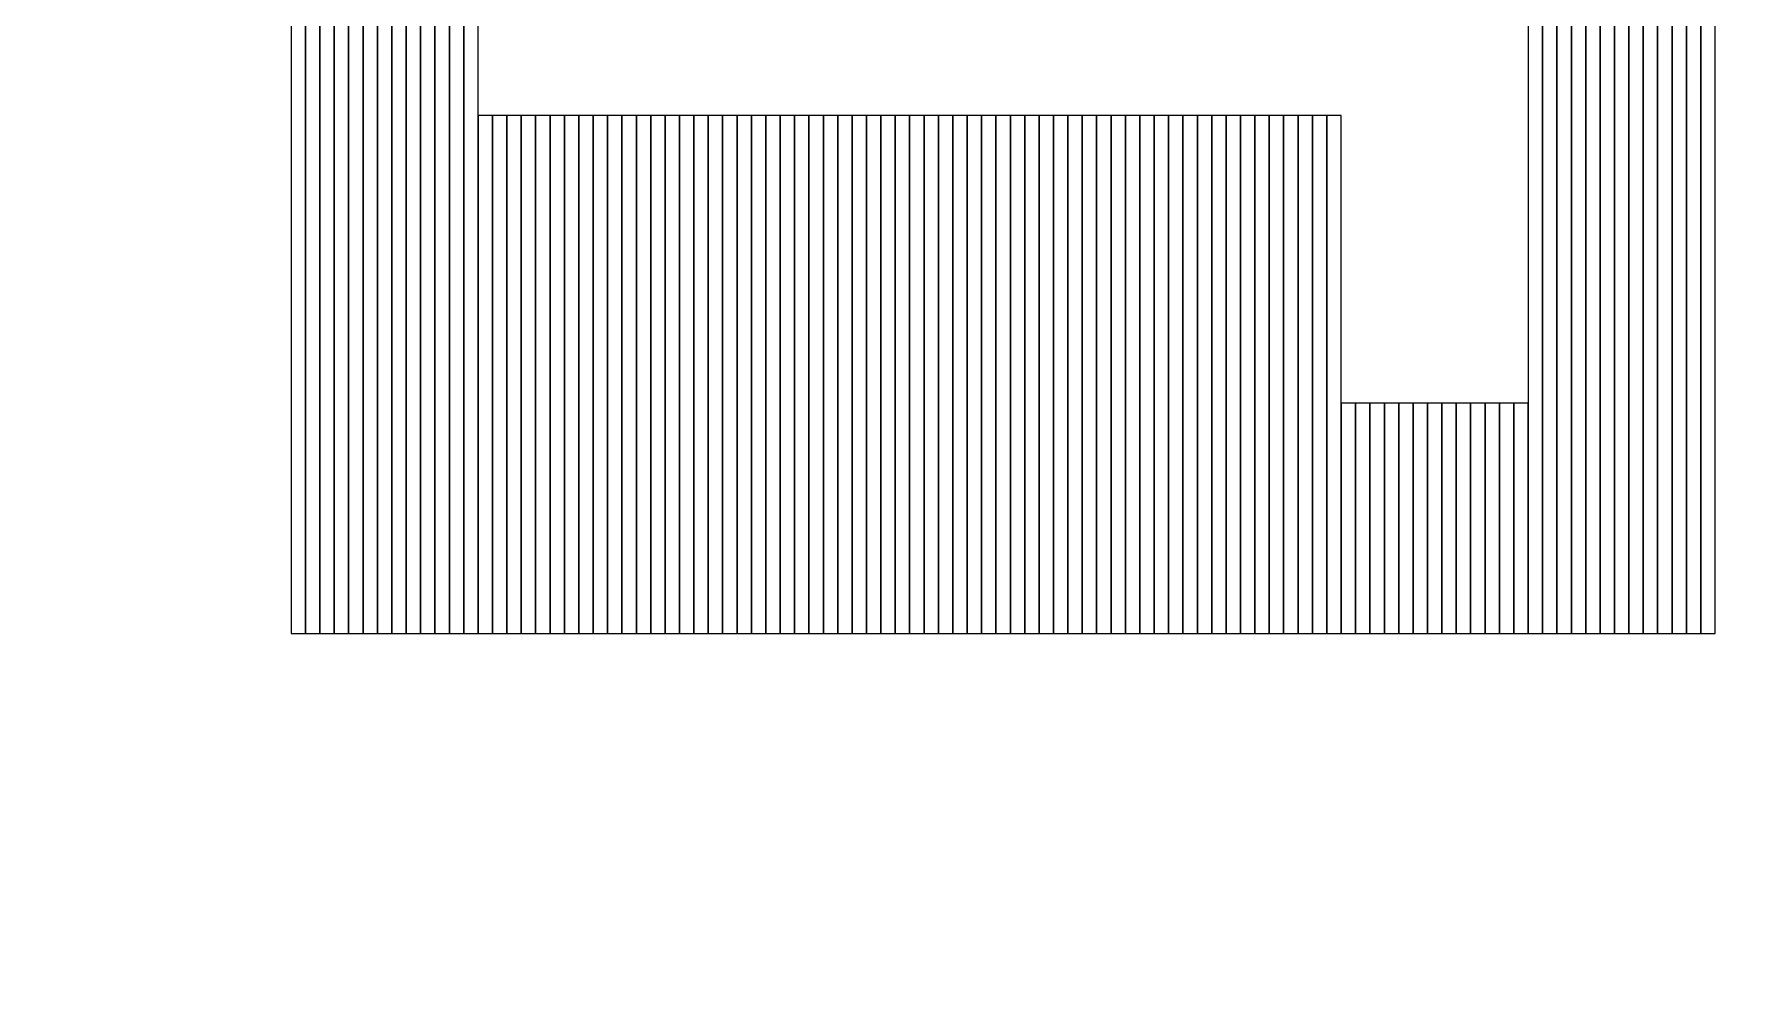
# Model space of a CAD drawing. Header units: millimetres. Extents: x -86 to 67, y -55 to 52.
# Drawn here: x 56.159 to 59.186, y 20.304 to 21.993 of the extents above; entities that cross this region are included whole.
import ezdxf

# ---------------------------------------------------------------- set-up
doc = ezdxf.new("R2010")
doc.units = ezdxf.units.MM
doc.header["$MEASUREMENT"] = 0
doc.layers.add('BG_OUTLINE', color=7, linetype='Continuous')
doc.layers.add('MA_PEN3', color=7, linetype='Continuous')

msp = doc.modelspace()

# ---------------------------------------------------------------- linework, layer by layer
at = {"layer": 'BG_OUTLINE', "color": 3, "lineweight": 9}
msp.add_open_spline([(-60.0926, 34.7331), (-60.0926, 34.7331), (63.7724, 34.7331), (63.7724, 34.7331), (63.7724, 34.7331), (64.585, 34.7336), (65.3646, 34.4113), (65.9396, 33.837), (65.9396, 33.837), (66.5146, 33.2627), (66.8379, 32.4797), (66.8384, 31.667), (66.8384, 31.667), (66.8384, 31.667), (66.8412, -52.28), (66.8412, -52.28), (66.8412, -52.28), (66.8412, -52.28), (66.8384, -52.1933), (66.8384, -52.1933), (66.8384, -52.1933), (66.8389, -53.006), (66.5166, -53.7856), (65.9424, -54.3606), (65.9424, -54.3606), (65.3681, -54.9356), (64.585, -55.2589), (63.7724, -55.2594), (63.7724, -55.2594), (63.7724, -55.2594), (-60.1869, -55.2594), (-60.1869, -55.2594), (-60.1869, -55.2594), (-60.1869, -55.2594), (-60.0853, -55.2518), (-60.0853, -55.2518), (-60.0853, -55.2518), (-60.8979, -55.2523), (-61.6775, -54.9299), (-62.2525, -54.3557), (-62.2525, -54.3557), (-62.8275, -53.7814), (-63.1508, -52.9984), (-63.1513, -52.1857), (-63.1513, -52.1857), (-63.1513, -52.1857), (-63.1587, 31.667), (-63.1587, 31.667), (-63.1587, 31.667), (-63.1592, 32.4797), (-62.8369, 33.2593), (-62.2626, 33.8343), (-62.2626, 33.8343), (-61.6883, 34.4093), (-60.9053, 34.7326), (-60.0926, 34.7331)], degree=3, knots=[0, 0, 0, 0, 0.071429, 0.071429, 0.071429, 0.071429, 0.142857, 0.142857, 0.142857, 0.142857, 0.214286, 0.214286, 0.214286, 0.214286, 0.285714, 0.285714, 0.285714, 0.285714, 0.357143, 0.357143, 0.357143, 0.357143, 0.428571, 0.428571, 0.428571, 0.428571, 0.5, 0.5, 0.5, 0.5, 0.571429, 0.571429, 0.571429, 0.571429, 0.642857, 0.642857, 0.642857, 0.642857, 0.714286, 0.714286, 0.714286, 0.714286, 0.785714, 0.785714, 0.785714, 0.785714, 0.857143, 0.857143, 0.857143, 0.857143, 0.928571, 0.928571, 0.928571, 0.928571, 1, 1, 1, 1], dxfattribs=at)
at = {"layer": 'MA_PEN3', "color": 5, "lineweight": 9}
for points in [[(56.6124, 34.3213), (56.6124, 34.3213), (56.6378, 34.3213), (56.6378, 34.3213), (56.6378, 34.3213), (56.6378, 34.3213), (56.6378, 20.9355), (56.6378, 20.9355), (56.6378, 20.9355), (56.6378, 20.9355), (56.6124, 20.9355), (56.6124, 20.9355), (56.6124, 20.9355), (56.6124, 20.9355), (56.6124, 34.3213), (56.6124, 34.3213)], [(56.6378, 34.3213), (56.6378, 34.3213), (56.6632, 34.3213), (56.6632, 34.3213), (56.6632, 34.3213), (56.6632, 34.3213), (56.6632, 20.9355), (56.6632, 20.9355), (56.6632, 20.9355), (56.6632, 20.9355), (56.6378, 20.9355), (56.6378, 20.9355), (56.6378, 20.9355), (56.6378, 20.9355), (56.6378, 34.3213), (56.6378, 34.3213)], [(56.6632, 34.3213), (56.6632, 34.3213), (56.6886, 34.3213), (56.6886, 34.3213), (56.6886, 34.3213), (56.6886, 34.3213), (56.6886, 20.9355), (56.6886, 20.9355), (56.6886, 20.9355), (56.6886, 20.9355), (56.6632, 20.9355), (56.6632, 20.9355), (56.6632, 20.9355), (56.6632, 20.9355), (56.6632, 34.3213), (56.6632, 34.3213)], [(56.6886, 34.3213), (56.6886, 34.3213), (56.714, 34.3213), (56.714, 34.3213), (56.714, 34.3213), (56.714, 34.3213), (56.714, 20.9355), (56.714, 20.9355), (56.714, 20.9355), (56.714, 20.9355), (56.6886, 20.9355), (56.6886, 20.9355), (56.6886, 20.9355), (56.6886, 20.9355), (56.6886, 34.3213), (56.6886, 34.3213)], [(56.714, 34.3213), (56.714, 34.3213), (56.7394, 34.3213), (56.7394, 34.3213), (56.7394, 34.3213), (56.7394, 34.3213), (56.7394, 20.9355), (56.7394, 20.9355), (56.7394, 20.9355), (56.7394, 20.9355), (56.714, 20.9355), (56.714, 20.9355), (56.714, 20.9355), (56.714, 20.9355), (56.714, 34.3213), (56.714, 34.3213)], [(56.7394, 34.3213), (56.7394, 34.3213), (56.7648, 34.3213), (56.7648, 34.3213), (56.7648, 34.3213), (56.7648, 34.3213), (56.7648, 20.9355), (56.7648, 20.9355), (56.7648, 20.9355), (56.7648, 20.9355), (56.7394, 20.9355), (56.7394, 20.9355), (56.7394, 20.9355), (56.7394, 20.9355), (56.7394, 34.3213), (56.7394, 34.3213)], [(56.7648, 34.3213), (56.7648, 34.3213), (56.7902, 34.3213), (56.7902, 34.3213), (56.7902, 34.3213), (56.7902, 34.3213), (56.7902, 20.9355), (56.7902, 20.9355), (56.7902, 20.9355), (56.7902, 20.9355), (56.7648, 20.9355), (56.7648, 20.9355), (56.7648, 20.9355), (56.7648, 20.9355), (56.7648, 34.3213), (56.7648, 34.3213)], [(56.7902, 34.3213), (56.7902, 34.3213), (56.8156, 34.3213), (56.8156, 34.3213), (56.8156, 34.3213), (56.8156, 34.3213), (56.8156, 20.9355), (56.8156, 20.9355), (56.8156, 20.9355), (56.8156, 20.9355), (56.7902, 20.9355), (56.7902, 20.9355), (56.7902, 20.9355), (56.7902, 20.9355), (56.7902, 34.3213), (56.7902, 34.3213)], [(56.8156, 34.3213), (56.8156, 34.3213), (56.841, 34.3213), (56.841, 34.3213), (56.841, 34.3213), (56.841, 34.3213), (56.841, 20.9355), (56.841, 20.9355), (56.841, 20.9355), (56.841, 20.9355), (56.8156, 20.9355), (56.8156, 20.9355), (56.8156, 20.9355), (56.8156, 20.9355), (56.8156, 34.3213), (56.8156, 34.3213)], [(56.841, 34.3213), (56.841, 34.3213), (56.8664, 34.3213), (56.8664, 34.3213), (56.8664, 34.3213), (56.8664, 34.3213), (56.8664, 20.9355), (56.8664, 20.9355), (56.8664, 20.9355), (56.8664, 20.9355), (56.841, 20.9355), (56.841, 20.9355), (56.841, 20.9355), (56.841, 20.9355), (56.841, 34.3213), (56.841, 34.3213)], [(56.8664, 34.3213), (56.8664, 34.3213), (56.8918, 34.3213), (56.8918, 34.3213), (56.8918, 34.3213), (56.8918, 34.3213), (56.8918, 20.9355), (56.8918, 20.9355), (56.8918, 20.9355), (56.8918, 20.9355), (56.8664, 20.9355), (56.8664, 20.9355), (56.8664, 20.9355), (56.8664, 20.9355), (56.8664, 34.3213), (56.8664, 34.3213)], [(56.8918, 34.3213), (56.8918, 34.3213), (56.9172, 34.3213), (56.9172, 34.3213), (56.9172, 34.3213), (56.9172, 34.3213), (56.9172, 20.9355), (56.9172, 20.9355), (56.9172, 20.9355), (56.9172, 20.9355), (56.8918, 20.9355), (56.8918, 20.9355), (56.8918, 20.9355), (56.8918, 20.9355), (56.8918, 34.3213), (56.8918, 34.3213)], [(56.9172, 34.3213), (56.9172, 34.3213), (56.9426, 34.3213), (56.9426, 34.3213), (56.9426, 34.3213), (56.9426, 34.3213), (56.9426, 20.9355), (56.9426, 20.9355), (56.9426, 20.9355), (56.9426, 20.9355), (56.9172, 20.9355), (56.9172, 20.9355), (56.9172, 20.9355), (56.9172, 20.9355), (56.9172, 34.3213), (56.9172, 34.3213)], [(58.7968, 34.3213), (58.7968, 34.3213), (58.8222, 34.3213), (58.8222, 34.3213), (58.8222, 34.3213), (58.8222, 34.3213), (58.8222, 20.9355), (58.8222, 20.9355), (58.8222, 20.9355), (58.8222, 20.9355), (58.7968, 20.9355), (58.7968, 20.9355), (58.7968, 20.9355), (58.7968, 20.9355), (58.7968, 34.3213), (58.7968, 34.3213)], [(58.8222, 34.3213), (58.8222, 34.3213), (58.8476, 34.3213), (58.8476, 34.3213), (58.8476, 34.3213), (58.8476, 34.3213), (58.8476, 20.9355), (58.8476, 20.9355), (58.8476, 20.9355), (58.8476, 20.9355), (58.8222, 20.9355), (58.8222, 20.9355), (58.8222, 20.9355), (58.8222, 20.9355), (58.8222, 34.3213), (58.8222, 34.3213)], [(58.8476, 34.3213), (58.8476, 34.3213), (58.873, 34.3213), (58.873, 34.3213), (58.873, 34.3213), (58.873, 34.3213), (58.873, 20.9355), (58.873, 20.9355), (58.873, 20.9355), (58.873, 20.9355), (58.8476, 20.9355), (58.8476, 20.9355), (58.8476, 20.9355), (58.8476, 20.9355), (58.8476, 34.3213), (58.8476, 34.3213)], [(58.873, 34.3213), (58.873, 34.3213), (58.8984, 34.3213), (58.8984, 34.3213), (58.8984, 34.3213), (58.8984, 34.3213), (58.8984, 20.9355), (58.8984, 20.9355), (58.8984, 20.9355), (58.8984, 20.9355), (58.873, 20.9355), (58.873, 20.9355), (58.873, 20.9355), (58.873, 20.9355), (58.873, 34.3213), (58.873, 34.3213)], [(58.8984, 34.3213), (58.8984, 34.3213), (58.9238, 34.3213), (58.9238, 34.3213), (58.9238, 34.3213), (58.9238, 34.3213), (58.9238, 20.9355), (58.9238, 20.9355), (58.9238, 20.9355), (58.9238, 20.9355), (58.8984, 20.9355), (58.8984, 20.9355), (58.8984, 20.9355), (58.8984, 20.9355), (58.8984, 34.3213), (58.8984, 34.3213)], [(58.9238, 34.3213), (58.9238, 34.3213), (58.9492, 34.3213), (58.9492, 34.3213), (58.9492, 34.3213), (58.9492, 34.3213), (58.9492, 20.9355), (58.9492, 20.9355), (58.9492, 20.9355), (58.9492, 20.9355), (58.9238, 20.9355), (58.9238, 20.9355), (58.9238, 20.9355), (58.9238, 20.9355), (58.9238, 34.3213), (58.9238, 34.3213)], [(58.9492, 34.3213), (58.9492, 34.3213), (58.9746, 34.3213), (58.9746, 34.3213), (58.9746, 34.3213), (58.9746, 34.3213), (58.9746, 20.9355), (58.9746, 20.9355), (58.9746, 20.9355), (58.9746, 20.9355), (58.9492, 20.9355), (58.9492, 20.9355), (58.9492, 20.9355), (58.9492, 20.9355), (58.9492, 34.3213), (58.9492, 34.3213)], [(58.9746, 34.3213), (58.9746, 34.3213), (59, 34.3213), (59, 34.3213), (59, 34.3213), (59, 34.3213), (59, 20.9355), (59, 20.9355), (59, 20.9355), (59, 20.9355), (58.9746, 20.9355), (58.9746, 20.9355), (58.9746, 20.9355), (58.9746, 20.9355), (58.9746, 34.3213), (58.9746, 34.3213)], [(59, 34.3213), (59, 34.3213), (59.0254, 34.3213), (59.0254, 34.3213), (59.0254, 34.3213), (59.0254, 34.3213), (59.0254, 20.9355), (59.0254, 20.9355), (59.0254, 20.9355), (59.0254, 20.9355), (59, 20.9355), (59, 20.9355), (59, 20.9355), (59, 20.9355), (59, 34.3213), (59, 34.3213)], [(59.0254, 34.3213), (59.0254, 34.3213), (59.0508, 34.3213), (59.0508, 34.3213), (59.0508, 34.3213), (59.0508, 34.3213), (59.0508, 20.9355), (59.0508, 20.9355), (59.0508, 20.9355), (59.0508, 20.9355), (59.0254, 20.9355), (59.0254, 20.9355), (59.0254, 20.9355), (59.0254, 20.9355), (59.0254, 34.3213), (59.0254, 34.3213)], [(59.0508, 34.3213), (59.0508, 34.3213), (59.0762, 34.3213), (59.0762, 34.3213), (59.0762, 34.3213), (59.0762, 34.3213), (59.0762, 20.9355), (59.0762, 20.9355), (59.0762, 20.9355), (59.0762, 20.9355), (59.0508, 20.9355), (59.0508, 20.9355), (59.0508, 20.9355), (59.0508, 20.9355), (59.0508, 34.3213), (59.0508, 34.3213)], [(59.0762, 34.3213), (59.0762, 34.3213), (59.1016, 34.3213), (59.1016, 34.3213), (59.1016, 34.3213), (59.1016, 34.3213), (59.1016, 20.9355), (59.1016, 20.9355), (59.1016, 20.9355), (59.1016, 20.9355), (59.0762, 20.9355), (59.0762, 20.9355), (59.0762, 20.9355), (59.0762, 20.9355), (59.0762, 34.3213), (59.0762, 34.3213)], [(59.1016, 34.3213), (59.1016, 34.3213), (59.127, 34.3213), (59.127, 34.3213), (59.127, 34.3213), (59.127, 34.3213), (59.127, 20.9355), (59.127, 20.9355), (59.127, 20.9355), (59.127, 20.9355), (59.1016, 20.9355), (59.1016, 20.9355), (59.1016, 20.9355), (59.1016, 20.9355), (59.1016, 34.3213), (59.1016, 34.3213)], [(56.9426, 21.8499), (56.9426, 21.8499), (56.968, 21.8499), (56.968, 21.8499), (56.968, 21.8499), (56.968, 21.8499), (56.968, 20.9355), (56.968, 20.9355), (56.968, 20.9355), (56.968, 20.9355), (56.9426, 20.9355), (56.9426, 20.9355), (56.9426, 20.9355), (56.9426, 20.9355), (56.9426, 21.8499), (56.9426, 21.8499)], [(56.968, 21.8499), (56.968, 21.8499), (56.9934, 21.8499), (56.9934, 21.8499), (56.9934, 21.8499), (56.9934, 21.8499), (56.9934, 20.9355), (56.9934, 20.9355), (56.9934, 20.9355), (56.9934, 20.9355), (56.968, 20.9355), (56.968, 20.9355), (56.968, 20.9355), (56.968, 20.9355), (56.968, 21.8499), (56.968, 21.8499)], [(56.9934, 21.8499), (56.9934, 21.8499), (57.0188, 21.8499), (57.0188, 21.8499), (57.0188, 21.8499), (57.0188, 21.8499), (57.0188, 20.9355), (57.0188, 20.9355), (57.0188, 20.9355), (57.0188, 20.9355), (56.9934, 20.9355), (56.9934, 20.9355), (56.9934, 20.9355), (56.9934, 20.9355), (56.9934, 21.8499), (56.9934, 21.8499)], [(57.0188, 21.8499), (57.0188, 21.8499), (57.0442, 21.8499), (57.0442, 21.8499), (57.0442, 21.8499), (57.0442, 21.8499), (57.0442, 20.9355), (57.0442, 20.9355), (57.0442, 20.9355), (57.0442, 20.9355), (57.0188, 20.9355), (57.0188, 20.9355), (57.0188, 20.9355), (57.0188, 20.9355), (57.0188, 21.8499), (57.0188, 21.8499)], [(57.0442, 21.8499), (57.0442, 21.8499), (57.0696, 21.8499), (57.0696, 21.8499), (57.0696, 21.8499), (57.0696, 21.8499), (57.0696, 20.9355), (57.0696, 20.9355), (57.0696, 20.9355), (57.0696, 20.9355), (57.0442, 20.9355), (57.0442, 20.9355), (57.0442, 20.9355), (57.0442, 20.9355), (57.0442, 21.8499), (57.0442, 21.8499)], [(57.0696, 21.8499), (57.0696, 21.8499), (57.095, 21.8499), (57.095, 21.8499), (57.095, 21.8499), (57.095, 21.8499), (57.095, 20.9355), (57.095, 20.9355), (57.095, 20.9355), (57.095, 20.9355), (57.0696, 20.9355), (57.0696, 20.9355), (57.0696, 20.9355), (57.0696, 20.9355), (57.0696, 21.8499), (57.0696, 21.8499)], [(57.095, 21.8499), (57.095, 21.8499), (57.1204, 21.8499), (57.1204, 21.8499), (57.1204, 21.8499), (57.1204, 21.8499), (57.1204, 20.9355), (57.1204, 20.9355), (57.1204, 20.9355), (57.1204, 20.9355), (57.095, 20.9355), (57.095, 20.9355), (57.095, 20.9355), (57.095, 20.9355), (57.095, 21.8499), (57.095, 21.8499)], [(57.1204, 21.8499), (57.1204, 21.8499), (57.1458, 21.8499), (57.1458, 21.8499), (57.1458, 21.8499), (57.1458, 21.8499), (57.1458, 20.9355), (57.1458, 20.9355), (57.1458, 20.9355), (57.1458, 20.9355), (57.1204, 20.9355), (57.1204, 20.9355), (57.1204, 20.9355), (57.1204, 20.9355), (57.1204, 21.8499), (57.1204, 21.8499)], [(57.1458, 21.8499), (57.1458, 21.8499), (57.1712, 21.8499), (57.1712, 21.8499), (57.1712, 21.8499), (57.1712, 21.8499), (57.1712, 20.9355), (57.1712, 20.9355), (57.1712, 20.9355), (57.1712, 20.9355), (57.1458, 20.9355), (57.1458, 20.9355), (57.1458, 20.9355), (57.1458, 20.9355), (57.1458, 21.8499), (57.1458, 21.8499)], [(57.1712, 21.8499), (57.1712, 21.8499), (57.1966, 21.8499), (57.1966, 21.8499), (57.1966, 21.8499), (57.1966, 21.8499), (57.1966, 20.9355), (57.1966, 20.9355), (57.1966, 20.9355), (57.1966, 20.9355), (57.1712, 20.9355), (57.1712, 20.9355), (57.1712, 20.9355), (57.1712, 20.9355), (57.1712, 21.8499), (57.1712, 21.8499)], [(57.1966, 21.8499), (57.1966, 21.8499), (57.222, 21.8499), (57.222, 21.8499), (57.222, 21.8499), (57.222, 21.8499), (57.222, 20.9355), (57.222, 20.9355), (57.222, 20.9355), (57.222, 20.9355), (57.1966, 20.9355), (57.1966, 20.9355), (57.1966, 20.9355), (57.1966, 20.9355), (57.1966, 21.8499), (57.1966, 21.8499)], [(57.222, 21.8499), (57.222, 21.8499), (57.2474, 21.8499), (57.2474, 21.8499), (57.2474, 21.8499), (57.2474, 21.8499), (57.2474, 20.9355), (57.2474, 20.9355), (57.2474, 20.9355), (57.2474, 20.9355), (57.222, 20.9355), (57.222, 20.9355), (57.222, 20.9355), (57.222, 20.9355), (57.222, 21.8499), (57.222, 21.8499)], [(57.2474, 21.8499), (57.2474, 21.8499), (57.2728, 21.8499), (57.2728, 21.8499), (57.2728, 21.8499), (57.2728, 21.8499), (57.2728, 20.9355), (57.2728, 20.9355), (57.2728, 20.9355), (57.2728, 20.9355), (57.2474, 20.9355), (57.2474, 20.9355), (57.2474, 20.9355), (57.2474, 20.9355), (57.2474, 21.8499), (57.2474, 21.8499)], [(57.2728, 21.8499), (57.2728, 21.8499), (57.2982, 21.8499), (57.2982, 21.8499), (57.2982, 21.8499), (57.2982, 21.8499), (57.2982, 20.9355), (57.2982, 20.9355), (57.2982, 20.9355), (57.2982, 20.9355), (57.2728, 20.9355), (57.2728, 20.9355), (57.2728, 20.9355), (57.2728, 20.9355), (57.2728, 21.8499), (57.2728, 21.8499)], [(57.2982, 21.8499), (57.2982, 21.8499), (57.3236, 21.8499), (57.3236, 21.8499), (57.3236, 21.8499), (57.3236, 21.8499), (57.3236, 20.9355), (57.3236, 20.9355), (57.3236, 20.9355), (57.3236, 20.9355), (57.2982, 20.9355), (57.2982, 20.9355), (57.2982, 20.9355), (57.2982, 20.9355), (57.2982, 21.8499), (57.2982, 21.8499)], [(57.3236, 21.8499), (57.3236, 21.8499), (57.349, 21.8499), (57.349, 21.8499), (57.349, 21.8499), (57.349, 21.8499), (57.349, 20.9355), (57.349, 20.9355), (57.349, 20.9355), (57.349, 20.9355), (57.3236, 20.9355), (57.3236, 20.9355), (57.3236, 20.9355), (57.3236, 20.9355), (57.3236, 21.8499), (57.3236, 21.8499)], [(57.349, 21.8499), (57.349, 21.8499), (57.3744, 21.8499), (57.3744, 21.8499), (57.3744, 21.8499), (57.3744, 21.8499), (57.3744, 20.9355), (57.3744, 20.9355), (57.3744, 20.9355), (57.3744, 20.9355), (57.349, 20.9355), (57.349, 20.9355), (57.349, 20.9355), (57.349, 20.9355), (57.349, 21.8499), (57.349, 21.8499)], [(57.3744, 21.8499), (57.3744, 21.8499), (57.3998, 21.8499), (57.3998, 21.8499), (57.3998, 21.8499), (57.3998, 21.8499), (57.3998, 20.9355), (57.3998, 20.9355), (57.3998, 20.9355), (57.3998, 20.9355), (57.3744, 20.9355), (57.3744, 20.9355), (57.3744, 20.9355), (57.3744, 20.9355), (57.3744, 21.8499), (57.3744, 21.8499)], [(57.3998, 21.8499), (57.3998, 21.8499), (57.4252, 21.8499), (57.4252, 21.8499), (57.4252, 21.8499), (57.4252, 21.8499), (57.4252, 20.9355), (57.4252, 20.9355), (57.4252, 20.9355), (57.4252, 20.9355), (57.3998, 20.9355), (57.3998, 20.9355), (57.3998, 20.9355), (57.3998, 20.9355), (57.3998, 21.8499), (57.3998, 21.8499)], [(57.4252, 21.8499), (57.4252, 21.8499), (57.4506, 21.8499), (57.4506, 21.8499), (57.4506, 21.8499), (57.4506, 21.8499), (57.4506, 20.9355), (57.4506, 20.9355), (57.4506, 20.9355), (57.4506, 20.9355), (57.4252, 20.9355), (57.4252, 20.9355), (57.4252, 20.9355), (57.4252, 20.9355), (57.4252, 21.8499), (57.4252, 21.8499)], [(57.4506, 21.8499), (57.4506, 21.8499), (57.476, 21.8499), (57.476, 21.8499), (57.476, 21.8499), (57.476, 21.8499), (57.476, 20.9355), (57.476, 20.9355), (57.476, 20.9355), (57.476, 20.9355), (57.4506, 20.9355), (57.4506, 20.9355), (57.4506, 20.9355), (57.4506, 20.9355), (57.4506, 21.8499), (57.4506, 21.8499)], [(57.476, 21.8499), (57.476, 21.8499), (57.5014, 21.8499), (57.5014, 21.8499), (57.5014, 21.8499), (57.5014, 21.8499), (57.5014, 20.9355), (57.5014, 20.9355), (57.5014, 20.9355), (57.5014, 20.9355), (57.476, 20.9355), (57.476, 20.9355), (57.476, 20.9355), (57.476, 20.9355), (57.476, 21.8499), (57.476, 21.8499)], [(57.5014, 21.8499), (57.5014, 21.8499), (57.5268, 21.8499), (57.5268, 21.8499), (57.5268, 21.8499), (57.5268, 21.8499), (57.5268, 20.9355), (57.5268, 20.9355), (57.5268, 20.9355), (57.5268, 20.9355), (57.5014, 20.9355), (57.5014, 20.9355), (57.5014, 20.9355), (57.5014, 20.9355), (57.5014, 21.8499), (57.5014, 21.8499)], [(57.5268, 21.8499), (57.5268, 21.8499), (57.5522, 21.8499), (57.5522, 21.8499), (57.5522, 21.8499), (57.5522, 21.8499), (57.5522, 20.9355), (57.5522, 20.9355), (57.5522, 20.9355), (57.5522, 20.9355), (57.5268, 20.9355), (57.5268, 20.9355), (57.5268, 20.9355), (57.5268, 20.9355), (57.5268, 21.8499), (57.5268, 21.8499)], [(57.5522, 21.8499), (57.5522, 21.8499), (57.5776, 21.8499), (57.5776, 21.8499), (57.5776, 21.8499), (57.5776, 21.8499), (57.5776, 20.9355), (57.5776, 20.9355), (57.5776, 20.9355), (57.5776, 20.9355), (57.5522, 20.9355), (57.5522, 20.9355), (57.5522, 20.9355), (57.5522, 20.9355), (57.5522, 21.8499), (57.5522, 21.8499)], [(57.5776, 21.8499), (57.5776, 21.8499), (57.603, 21.8499), (57.603, 21.8499), (57.603, 21.8499), (57.603, 21.8499), (57.603, 20.9355), (57.603, 20.9355), (57.603, 20.9355), (57.603, 20.9355), (57.5776, 20.9355), (57.5776, 20.9355), (57.5776, 20.9355), (57.5776, 20.9355), (57.5776, 21.8499), (57.5776, 21.8499)], [(57.603, 21.8499), (57.603, 21.8499), (57.6284, 21.8499), (57.6284, 21.8499), (57.6284, 21.8499), (57.6284, 21.8499), (57.6284, 20.9355), (57.6284, 20.9355), (57.6284, 20.9355), (57.6284, 20.9355), (57.603, 20.9355), (57.603, 20.9355), (57.603, 20.9355), (57.603, 20.9355), (57.603, 21.8499), (57.603, 21.8499)], [(57.6284, 21.8499), (57.6284, 21.8499), (57.6538, 21.8499), (57.6538, 21.8499), (57.6538, 21.8499), (57.6538, 21.8499), (57.6538, 20.9355), (57.6538, 20.9355), (57.6538, 20.9355), (57.6538, 20.9355), (57.6284, 20.9355), (57.6284, 20.9355), (57.6284, 20.9355), (57.6284, 20.9355), (57.6284, 21.8499), (57.6284, 21.8499)], [(57.6538, 21.8499), (57.6538, 21.8499), (57.6792, 21.8499), (57.6792, 21.8499), (57.6792, 21.8499), (57.6792, 21.8499), (57.6792, 20.9355), (57.6792, 20.9355), (57.6792, 20.9355), (57.6792, 20.9355), (57.6538, 20.9355), (57.6538, 20.9355), (57.6538, 20.9355), (57.6538, 20.9355), (57.6538, 21.8499), (57.6538, 21.8499)], [(57.6792, 21.8499), (57.6792, 21.8499), (57.7046, 21.8499), (57.7046, 21.8499), (57.7046, 21.8499), (57.7046, 21.8499), (57.7046, 20.9355), (57.7046, 20.9355), (57.7046, 20.9355), (57.7046, 20.9355), (57.6792, 20.9355), (57.6792, 20.9355), (57.6792, 20.9355), (57.6792, 20.9355), (57.6792, 21.8499), (57.6792, 21.8499)], [(57.7046, 21.8499), (57.7046, 21.8499), (57.73, 21.8499), (57.73, 21.8499), (57.73, 21.8499), (57.73, 21.8499), (57.73, 20.9355), (57.73, 20.9355), (57.73, 20.9355), (57.73, 20.9355), (57.7046, 20.9355), (57.7046, 20.9355), (57.7046, 20.9355), (57.7046, 20.9355), (57.7046, 21.8499), (57.7046, 21.8499)], [(57.73, 21.8499), (57.73, 21.8499), (57.7554, 21.8499), (57.7554, 21.8499), (57.7554, 21.8499), (57.7554, 21.8499), (57.7554, 20.9355), (57.7554, 20.9355), (57.7554, 20.9355), (57.7554, 20.9355), (57.73, 20.9355), (57.73, 20.9355), (57.73, 20.9355), (57.73, 20.9355), (57.73, 21.8499), (57.73, 21.8499)], [(57.7554, 21.8499), (57.7554, 21.8499), (57.7808, 21.8499), (57.7808, 21.8499), (57.7808, 21.8499), (57.7808, 21.8499), (57.7808, 20.9355), (57.7808, 20.9355), (57.7808, 20.9355), (57.7808, 20.9355), (57.7554, 20.9355), (57.7554, 20.9355), (57.7554, 20.9355), (57.7554, 20.9355), (57.7554, 21.8499), (57.7554, 21.8499)], [(57.7808, 21.8499), (57.7808, 21.8499), (57.8062, 21.8499), (57.8062, 21.8499), (57.8062, 21.8499), (57.8062, 21.8499), (57.8062, 20.9355), (57.8062, 20.9355), (57.8062, 20.9355), (57.8062, 20.9355), (57.7808, 20.9355), (57.7808, 20.9355), (57.7808, 20.9355), (57.7808, 20.9355), (57.7808, 21.8499), (57.7808, 21.8499)], [(57.8062, 21.8499), (57.8062, 21.8499), (57.8316, 21.8499), (57.8316, 21.8499), (57.8316, 21.8499), (57.8316, 21.8499), (57.8316, 20.9355), (57.8316, 20.9355), (57.8316, 20.9355), (57.8316, 20.9355), (57.8062, 20.9355), (57.8062, 20.9355), (57.8062, 20.9355), (57.8062, 20.9355), (57.8062, 21.8499), (57.8062, 21.8499)], [(57.8316, 21.8499), (57.8316, 21.8499), (57.857, 21.8499), (57.857, 21.8499), (57.857, 21.8499), (57.857, 21.8499), (57.857, 20.9355), (57.857, 20.9355), (57.857, 20.9355), (57.857, 20.9355), (57.8316, 20.9355), (57.8316, 20.9355), (57.8316, 20.9355), (57.8316, 20.9355), (57.8316, 21.8499), (57.8316, 21.8499)], [(57.857, 21.8499), (57.857, 21.8499), (57.8824, 21.8499), (57.8824, 21.8499), (57.8824, 21.8499), (57.8824, 21.8499), (57.8824, 20.9355), (57.8824, 20.9355), (57.8824, 20.9355), (57.8824, 20.9355), (57.857, 20.9355), (57.857, 20.9355), (57.857, 20.9355), (57.857, 20.9355), (57.857, 21.8499), (57.857, 21.8499)], [(57.8824, 21.8499), (57.8824, 21.8499), (57.9078, 21.8499), (57.9078, 21.8499), (57.9078, 21.8499), (57.9078, 21.8499), (57.9078, 20.9355), (57.9078, 20.9355), (57.9078, 20.9355), (57.9078, 20.9355), (57.8824, 20.9355), (57.8824, 20.9355), (57.8824, 20.9355), (57.8824, 20.9355), (57.8824, 21.8499), (57.8824, 21.8499)], [(57.9078, 21.8499), (57.9078, 21.8499), (57.9332, 21.8499), (57.9332, 21.8499), (57.9332, 21.8499), (57.9332, 21.8499), (57.9332, 20.9355), (57.9332, 20.9355), (57.9332, 20.9355), (57.9332, 20.9355), (57.9078, 20.9355), (57.9078, 20.9355), (57.9078, 20.9355), (57.9078, 20.9355), (57.9078, 21.8499), (57.9078, 21.8499)], [(57.9332, 21.8499), (57.9332, 21.8499), (57.9586, 21.8499), (57.9586, 21.8499), (57.9586, 21.8499), (57.9586, 21.8499), (57.9586, 20.9355), (57.9586, 20.9355), (57.9586, 20.9355), (57.9586, 20.9355), (57.9332, 20.9355), (57.9332, 20.9355), (57.9332, 20.9355), (57.9332, 20.9355), (57.9332, 21.8499), (57.9332, 21.8499)], [(57.9586, 21.8499), (57.9586, 21.8499), (57.984, 21.8499), (57.984, 21.8499), (57.984, 21.8499), (57.984, 21.8499), (57.984, 20.9355), (57.984, 20.9355), (57.984, 20.9355), (57.984, 20.9355), (57.9586, 20.9355), (57.9586, 20.9355), (57.9586, 20.9355), (57.9586, 20.9355), (57.9586, 21.8499), (57.9586, 21.8499)], [(57.984, 21.8499), (57.984, 21.8499), (58.0094, 21.8499), (58.0094, 21.8499), (58.0094, 21.8499), (58.0094, 21.8499), (58.0094, 20.9355), (58.0094, 20.9355), (58.0094, 20.9355), (58.0094, 20.9355), (57.984, 20.9355), (57.984, 20.9355), (57.984, 20.9355), (57.984, 20.9355), (57.984, 21.8499), (57.984, 21.8499)], [(58.0094, 21.8499), (58.0094, 21.8499), (58.0348, 21.8499), (58.0348, 21.8499), (58.0348, 21.8499), (58.0348, 21.8499), (58.0348, 20.9355), (58.0348, 20.9355), (58.0348, 20.9355), (58.0348, 20.9355), (58.0094, 20.9355), (58.0094, 20.9355), (58.0094, 20.9355), (58.0094, 20.9355), (58.0094, 21.8499), (58.0094, 21.8499)], [(58.0348, 21.8499), (58.0348, 21.8499), (58.0602, 21.8499), (58.0602, 21.8499), (58.0602, 21.8499), (58.0602, 21.8499), (58.0602, 20.9355), (58.0602, 20.9355), (58.0602, 20.9355), (58.0602, 20.9355), (58.0348, 20.9355), (58.0348, 20.9355), (58.0348, 20.9355), (58.0348, 20.9355), (58.0348, 21.8499), (58.0348, 21.8499)], [(58.0602, 21.8499), (58.0602, 21.8499), (58.0856, 21.8499), (58.0856, 21.8499), (58.0856, 21.8499), (58.0856, 21.8499), (58.0856, 20.9355), (58.0856, 20.9355), (58.0856, 20.9355), (58.0856, 20.9355), (58.0602, 20.9355), (58.0602, 20.9355), (58.0602, 20.9355), (58.0602, 20.9355), (58.0602, 21.8499), (58.0602, 21.8499)], [(58.0856, 21.8499), (58.0856, 21.8499), (58.111, 21.8499), (58.111, 21.8499), (58.111, 21.8499), (58.111, 21.8499), (58.111, 20.9355), (58.111, 20.9355), (58.111, 20.9355), (58.111, 20.9355), (58.0856, 20.9355), (58.0856, 20.9355), (58.0856, 20.9355), (58.0856, 20.9355), (58.0856, 21.8499), (58.0856, 21.8499)], [(58.111, 21.8499), (58.111, 21.8499), (58.1364, 21.8499), (58.1364, 21.8499), (58.1364, 21.8499), (58.1364, 21.8499), (58.1364, 20.9355), (58.1364, 20.9355), (58.1364, 20.9355), (58.1364, 20.9355), (58.111, 20.9355), (58.111, 20.9355), (58.111, 20.9355), (58.111, 20.9355), (58.111, 21.8499), (58.111, 21.8499)], [(58.1364, 21.8499), (58.1364, 21.8499), (58.1618, 21.8499), (58.1618, 21.8499), (58.1618, 21.8499), (58.1618, 21.8499), (58.1618, 20.9355), (58.1618, 20.9355), (58.1618, 20.9355), (58.1618, 20.9355), (58.1364, 20.9355), (58.1364, 20.9355), (58.1364, 20.9355), (58.1364, 20.9355), (58.1364, 21.8499), (58.1364, 21.8499)], [(58.1618, 21.8499), (58.1618, 21.8499), (58.1872, 21.8499), (58.1872, 21.8499), (58.1872, 21.8499), (58.1872, 21.8499), (58.1872, 20.9355), (58.1872, 20.9355), (58.1872, 20.9355), (58.1872, 20.9355), (58.1618, 20.9355), (58.1618, 20.9355), (58.1618, 20.9355), (58.1618, 20.9355), (58.1618, 21.8499), (58.1618, 21.8499)], [(58.1872, 21.8499), (58.1872, 21.8499), (58.2126, 21.8499), (58.2126, 21.8499), (58.2126, 21.8499), (58.2126, 21.8499), (58.2126, 20.9355), (58.2126, 20.9355), (58.2126, 20.9355), (58.2126, 20.9355), (58.1872, 20.9355), (58.1872, 20.9355), (58.1872, 20.9355), (58.1872, 20.9355), (58.1872, 21.8499), (58.1872, 21.8499)], [(58.2126, 21.8499), (58.2126, 21.8499), (58.238, 21.8499), (58.238, 21.8499), (58.238, 21.8499), (58.238, 21.8499), (58.238, 20.9355), (58.238, 20.9355), (58.238, 20.9355), (58.238, 20.9355), (58.2126, 20.9355), (58.2126, 20.9355), (58.2126, 20.9355), (58.2126, 20.9355), (58.2126, 21.8499), (58.2126, 21.8499)], [(58.238, 21.8499), (58.238, 21.8499), (58.2634, 21.8499), (58.2634, 21.8499), (58.2634, 21.8499), (58.2634, 21.8499), (58.2634, 20.9355), (58.2634, 20.9355), (58.2634, 20.9355), (58.2634, 20.9355), (58.238, 20.9355), (58.238, 20.9355), (58.238, 20.9355), (58.238, 20.9355), (58.238, 21.8499), (58.238, 21.8499)], [(58.2634, 21.8499), (58.2634, 21.8499), (58.2888, 21.8499), (58.2888, 21.8499), (58.2888, 21.8499), (58.2888, 21.8499), (58.2888, 20.9355), (58.2888, 20.9355), (58.2888, 20.9355), (58.2888, 20.9355), (58.2634, 20.9355), (58.2634, 20.9355), (58.2634, 20.9355), (58.2634, 20.9355), (58.2634, 21.8499), (58.2634, 21.8499)], [(58.2888, 21.8499), (58.2888, 21.8499), (58.3142, 21.8499), (58.3142, 21.8499), (58.3142, 21.8499), (58.3142, 21.8499), (58.3142, 20.9355), (58.3142, 20.9355), (58.3142, 20.9355), (58.3142, 20.9355), (58.2888, 20.9355), (58.2888, 20.9355), (58.2888, 20.9355), (58.2888, 20.9355), (58.2888, 21.8499), (58.2888, 21.8499)], [(58.3142, 21.8499), (58.3142, 21.8499), (58.3396, 21.8499), (58.3396, 21.8499), (58.3396, 21.8499), (58.3396, 21.8499), (58.3396, 20.9355), (58.3396, 20.9355), (58.3396, 20.9355), (58.3396, 20.9355), (58.3142, 20.9355), (58.3142, 20.9355), (58.3142, 20.9355), (58.3142, 20.9355), (58.3142, 21.8499), (58.3142, 21.8499)], [(58.3396, 21.8499), (58.3396, 21.8499), (58.365, 21.8499), (58.365, 21.8499), (58.365, 21.8499), (58.365, 21.8499), (58.365, 20.9355), (58.365, 20.9355), (58.365, 20.9355), (58.365, 20.9355), (58.3396, 20.9355), (58.3396, 20.9355), (58.3396, 20.9355), (58.3396, 20.9355), (58.3396, 21.8499), (58.3396, 21.8499)], [(58.365, 21.8499), (58.365, 21.8499), (58.3904, 21.8499), (58.3904, 21.8499), (58.3904, 21.8499), (58.3904, 21.8499), (58.3904, 20.9355), (58.3904, 20.9355), (58.3904, 20.9355), (58.3904, 20.9355), (58.365, 20.9355), (58.365, 20.9355), (58.365, 20.9355), (58.365, 20.9355), (58.365, 21.8499), (58.365, 21.8499)], [(58.3904, 21.8499), (58.3904, 21.8499), (58.4158, 21.8499), (58.4158, 21.8499), (58.4158, 21.8499), (58.4158, 21.8499), (58.4158, 20.9355), (58.4158, 20.9355), (58.4158, 20.9355), (58.4158, 20.9355), (58.3904, 20.9355), (58.3904, 20.9355), (58.3904, 20.9355), (58.3904, 20.9355), (58.3904, 21.8499), (58.3904, 21.8499)], [(58.4158, 21.8499), (58.4158, 21.8499), (58.4412, 21.8499), (58.4412, 21.8499), (58.4412, 21.8499), (58.4412, 21.8499), (58.4412, 20.9355), (58.4412, 20.9355), (58.4412, 20.9355), (58.4412, 20.9355), (58.4158, 20.9355), (58.4158, 20.9355), (58.4158, 20.9355), (58.4158, 20.9355), (58.4158, 21.8499), (58.4158, 21.8499)], [(58.4412, 21.8499), (58.4412, 21.8499), (58.4666, 21.8499), (58.4666, 21.8499), (58.4666, 21.8499), (58.4666, 21.8499), (58.4666, 20.9355), (58.4666, 20.9355), (58.4666, 20.9355), (58.4666, 20.9355), (58.4412, 20.9355), (58.4412, 20.9355), (58.4412, 20.9355), (58.4412, 20.9355), (58.4412, 21.8499), (58.4412, 21.8499)], [(58.4666, 21.3419), (58.4666, 21.3419), (58.492, 21.3419), (58.492, 21.3419), (58.492, 21.3419), (58.492, 21.3419), (58.492, 20.9355), (58.492, 20.9355), (58.492, 20.9355), (58.492, 20.9355), (58.4666, 20.9355), (58.4666, 20.9355), (58.4666, 20.9355), (58.4666, 20.9355), (58.4666, 21.3419), (58.4666, 21.3419)], [(58.492, 21.3419), (58.492, 21.3419), (58.5174, 21.3419), (58.5174, 21.3419), (58.5174, 21.3419), (58.5174, 21.3419), (58.5174, 20.9355), (58.5174, 20.9355), (58.5174, 20.9355), (58.5174, 20.9355), (58.492, 20.9355), (58.492, 20.9355), (58.492, 20.9355), (58.492, 20.9355), (58.492, 21.3419), (58.492, 21.3419)], [(58.5174, 21.3419), (58.5174, 21.3419), (58.5428, 21.3419), (58.5428, 21.3419), (58.5428, 21.3419), (58.5428, 21.3419), (58.5428, 20.9355), (58.5428, 20.9355), (58.5428, 20.9355), (58.5428, 20.9355), (58.5174, 20.9355), (58.5174, 20.9355), (58.5174, 20.9355), (58.5174, 20.9355), (58.5174, 21.3419), (58.5174, 21.3419)], [(58.5428, 21.3419), (58.5428, 21.3419), (58.5682, 21.3419), (58.5682, 21.3419), (58.5682, 21.3419), (58.5682, 21.3419), (58.5682, 20.9355), (58.5682, 20.9355), (58.5682, 20.9355), (58.5682, 20.9355), (58.5428, 20.9355), (58.5428, 20.9355), (58.5428, 20.9355), (58.5428, 20.9355), (58.5428, 21.3419), (58.5428, 21.3419)], [(58.5682, 21.3419), (58.5682, 21.3419), (58.5936, 21.3419), (58.5936, 21.3419), (58.5936, 21.3419), (58.5936, 21.3419), (58.5936, 20.9355), (58.5936, 20.9355), (58.5936, 20.9355), (58.5936, 20.9355), (58.5682, 20.9355), (58.5682, 20.9355), (58.5682, 20.9355), (58.5682, 20.9355), (58.5682, 21.3419), (58.5682, 21.3419)], [(58.5936, 21.3419), (58.5936, 21.3419), (58.619, 21.3419), (58.619, 21.3419), (58.619, 21.3419), (58.619, 21.3419), (58.619, 20.9355), (58.619, 20.9355), (58.619, 20.9355), (58.619, 20.9355), (58.5936, 20.9355), (58.5936, 20.9355), (58.5936, 20.9355), (58.5936, 20.9355), (58.5936, 21.3419), (58.5936, 21.3419)], [(58.619, 21.3419), (58.619, 21.3419), (58.6444, 21.3419), (58.6444, 21.3419), (58.6444, 21.3419), (58.6444, 21.3419), (58.6444, 20.9355), (58.6444, 20.9355), (58.6444, 20.9355), (58.6444, 20.9355), (58.619, 20.9355), (58.619, 20.9355), (58.619, 20.9355), (58.619, 20.9355), (58.619, 21.3419), (58.619, 21.3419)], [(58.6444, 21.3419), (58.6444, 21.3419), (58.6698, 21.3419), (58.6698, 21.3419), (58.6698, 21.3419), (58.6698, 21.3419), (58.6698, 20.9355), (58.6698, 20.9355), (58.6698, 20.9355), (58.6698, 20.9355), (58.6444, 20.9355), (58.6444, 20.9355), (58.6444, 20.9355), (58.6444, 20.9355), (58.6444, 21.3419), (58.6444, 21.3419)], [(58.6698, 21.3419), (58.6698, 21.3419), (58.6952, 21.3419), (58.6952, 21.3419), (58.6952, 21.3419), (58.6952, 21.3419), (58.6952, 20.9355), (58.6952, 20.9355), (58.6952, 20.9355), (58.6952, 20.9355), (58.6698, 20.9355), (58.6698, 20.9355), (58.6698, 20.9355), (58.6698, 20.9355), (58.6698, 21.3419), (58.6698, 21.3419)], [(58.6952, 21.3419), (58.6952, 21.3419), (58.7206, 21.3419), (58.7206, 21.3419), (58.7206, 21.3419), (58.7206, 21.3419), (58.7206, 20.9355), (58.7206, 20.9355), (58.7206, 20.9355), (58.7206, 20.9355), (58.6952, 20.9355), (58.6952, 20.9355), (58.6952, 20.9355), (58.6952, 20.9355), (58.6952, 21.3419), (58.6952, 21.3419)], [(58.7206, 21.3419), (58.7206, 21.3419), (58.746, 21.3419), (58.746, 21.3419), (58.746, 21.3419), (58.746, 21.3419), (58.746, 20.9355), (58.746, 20.9355), (58.746, 20.9355), (58.746, 20.9355), (58.7206, 20.9355), (58.7206, 20.9355), (58.7206, 20.9355), (58.7206, 20.9355), (58.7206, 21.3419), (58.7206, 21.3419)], [(58.746, 21.3419), (58.746, 21.3419), (58.7714, 21.3419), (58.7714, 21.3419), (58.7714, 21.3419), (58.7714, 21.3419), (58.7714, 20.9355), (58.7714, 20.9355), (58.7714, 20.9355), (58.7714, 20.9355), (58.746, 20.9355), (58.746, 20.9355), (58.746, 20.9355), (58.746, 20.9355), (58.746, 21.3419), (58.746, 21.3419)], [(58.7714, 21.3419), (58.7714, 21.3419), (58.7968, 21.3419), (58.7968, 21.3419), (58.7968, 21.3419), (58.7968, 21.3419), (58.7968, 20.9355), (58.7968, 20.9355), (58.7968, 20.9355), (58.7968, 20.9355), (58.7714, 20.9355), (58.7714, 20.9355), (58.7714, 20.9355), (58.7714, 20.9355), (58.7714, 21.3419), (58.7714, 21.3419)]]:
    msp.add_open_spline(points, degree=3, knots=[0, 0, 0, 0, 0.25, 0.25, 0.25, 0.25, 0.5, 0.5, 0.5, 0.5, 0.75, 0.75, 0.75, 0.75, 1, 1, 1, 1], dxfattribs=at)

doc.saveas('drawing.dxf')
